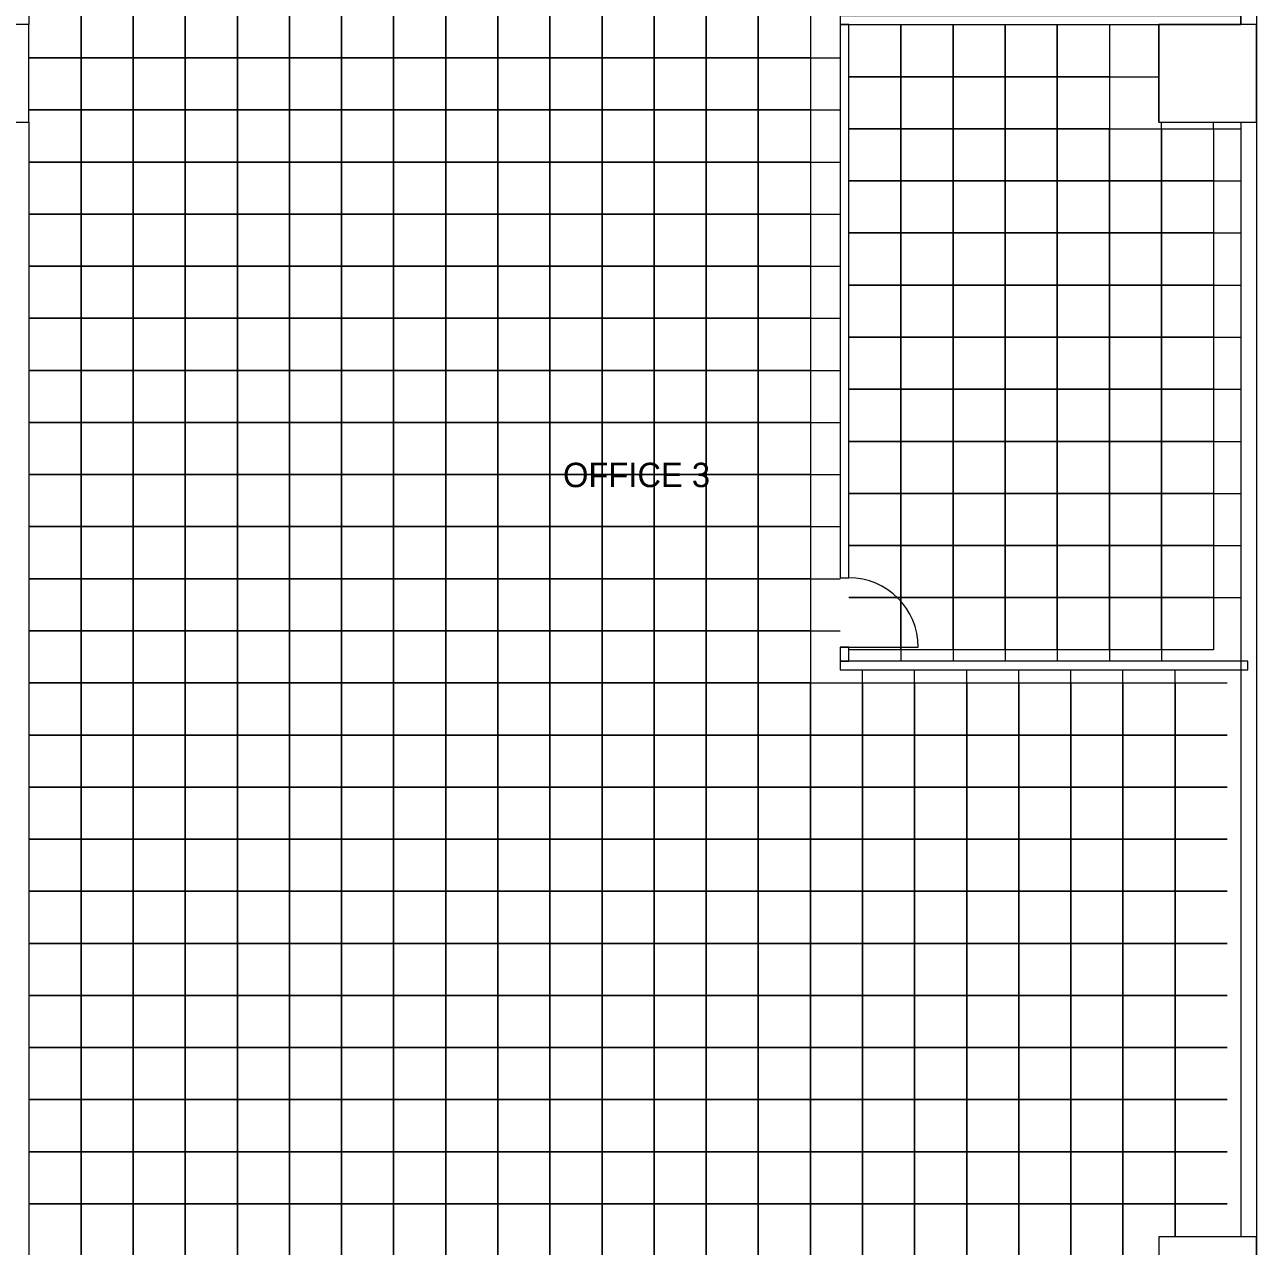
# Model space of a CAD drawing. Header units: millimetres. Extents: x 6000 to 109346, y -40506 to 46154.
# Drawn here: x 95159 to 109346, y 17416 to 31488 of the extents above; entities that cross this region are included whole.
import ezdxf

# ---------------------------------------------------------------- set-up
doc = ezdxf.new("R2010")
doc.units = ezdxf.units.MM
doc.layers.add('ARCH', color=7, linetype='Continuous', lineweight=5, true_color=0xa0a0a0)
doc.layers.add('Ceiling Grid', color=7, linetype='Continuous', lineweight=5, true_color=0xd2d2d2)

msp = doc.modelspace()

# ---------------------------------------------------------------- linework, layer by layer
at = {"layer": 'ARCH', "lineweight": 15}
for p, q in [((109345.9, 45925.6), (109345.9, 15925.6)), ((109165.9, 44325.6), (109165.9, 31488.1)), ((95209.3, 36775.6), (95209.3, 31488.1)), ((108220.9, 30363.1), (108220.9, 31488.1)), ((95209.3, 30363.1), (95209.3, 17050.6)), ((109165.9, 30363.1), (109165.9, 17525.6)), ((104552.5, 24316.3), (105452.5, 24316.3))]:
    msp.add_line(p, q, dxfattribs=at)
for points in [[(109165.9, 31588.1), (104552.5, 31588.1), (104552.5, 31488.1), (109165.9, 31488.1)], [(94084.3, 30363.1), (95209.3, 30363.1), (95209.3, 31488.1), (94084.3, 31488.1)], [(104652.5, 25116.3), (104652.5, 31488.1), (104552.5, 31488.1), (104552.5, 25116.3)], [(108220.9, 30363.1), (109345.9, 30363.1), (109345.9, 31488.1), (108220.9, 31488.1)], [(104652.5, 24316.3), (104552.5, 24316.3), (104552.5, 24156.9), (104652.5, 24156.9)], [(109245.9, 24156.9), (104552.5, 24156.9), (104552.5, 24056.9), (109245.9, 24056.9)], [(108220.9, 15925.6), (109345.9, 15925.6), (109345.9, 17525.6), (108220.9, 17525.6)]]:
    msp.add_lwpolyline(points, close=True, dxfattribs=at)
msp.add_arc((104652.5, 24316.3), 800, 0, 90, dxfattribs=at)
at = {"layer": 'Ceiling Grid', "lineweight": 15}
for p, q in [((95809.3, 31705.6), (95809.3, 31105.6)), ((105252.5, 31488.1), (105252.5, 30888.1)), ((105252.5, 30888.1), (105252.5, 31488.1)), ((105852.5, 30888.1), (105852.5, 31488.1)), ((105852.5, 31488.1), (105852.5, 30888.1)), ((106452.5, 30888.1), (106452.5, 31488.1)), ((106452.5, 31488.1), (106452.5, 30888.1)), ((107052.5, 30888.1), (107052.5, 31488.1)), ((107052.5, 31488.1), (107052.5, 30888.1)), ((107652.5, 31488.1), (107652.5, 30888.1)), ((95209.3, 31105.6), (95809.3, 31105.6)), ((95809.3, 31105.6), (95209.3, 31105.6)), ((95809.3, 31105.6), (95809.3, 30505.6)), ((104209.3, 31105.6), (104552.5, 31105.6)), ((104652.5, 30888.1), (105252.5, 30888.1)), ((105252.5, 30888.1), (104652.5, 30888.1)), ((105252.5, 30888.1), (105252.5, 30288.1)), ((105852.5, 30888.1), (105252.5, 30888.1)), ((106452.5, 30888.1), (105852.5, 30888.1)), ((107052.5, 30888.1), (106452.5, 30888.1)), ((107652.5, 30888.1), (107052.5, 30888.1)), ((107652.5, 30888.1), (108220.9, 30888.1)), ((95209.3, 30505.6), (95809.3, 30505.6)), ((95809.3, 30505.6), (95209.3, 30505.6)), ((95809.3, 30505.6), (95809.3, 29905.6)), ((104209.3, 30505.6), (104552.5, 30505.6)), ((108252.5, 30288.1), (108252.5, 30363.1)), ((108852.5, 30288.1), (108852.5, 30363.1)), ((104652.5, 30288.1), (105252.5, 30288.1)), ((105252.5, 30288.1), (104652.5, 30288.1)), ((105252.5, 30288.1), (105252.5, 29688.1)), ((108852.5, 30288.1), (109165.9, 30288.1)), ((95209.3, 29905.6), (95809.3, 29905.6)), ((95809.3, 29905.6), (95209.3, 29905.6)), ((95809.3, 29905.6), (95809.3, 29305.6)), ((104209.3, 29905.6), (104552.5, 29905.6)), ((105252.5, 29688.1), (104652.5, 29688.1)), ((104652.5, 29688.1), (105252.5, 29688.1)), ((105252.5, 29688.1), (105252.5, 29088.1)), ((108852.5, 29688.1), (109165.9, 29688.1)), ((95209.3, 29305.6), (95809.3, 29305.6)), ((95809.3, 29305.6), (95209.3, 29305.6)), ((95809.3, 29305.6), (95809.3, 28705.6)), ((104209.3, 29305.6), (104552.5, 29305.6)), ((104652.5, 29088.1), (105252.5, 29088.1)), ((105252.5, 29088.1), (104652.5, 29088.1)), ((105252.5, 29088.1), (105252.5, 28488.1)), ((108852.5, 29088.1), (109165.9, 29088.1)), ((95209.3, 28705.6), (95809.3, 28705.6)), ((95809.3, 28705.6), (95209.3, 28705.6)), ((95809.3, 28705.6), (95809.3, 28105.6)), ((104209.3, 28705.6), (104552.5, 28705.6)), ((104652.5, 28488.1), (105252.5, 28488.1)), ((105252.5, 28488.1), (104652.5, 28488.1)), ((105252.5, 28488.1), (105252.5, 27888.1)), ((108852.5, 28488.1), (109165.9, 28488.1)), ((95209.3, 28105.6), (95809.3, 28105.6)), ((95809.3, 28105.6), (95209.3, 28105.6)), ((95809.3, 28105.6), (95809.3, 27505.6)), ((104209.3, 28105.6), (104552.5, 28105.6)), ((104652.5, 27888.1), (105252.5, 27888.1)), ((105252.5, 27888.1), (104652.5, 27888.1)), ((105252.5, 27888.1), (105252.5, 27288.1)), ((108852.5, 27888.1), (109165.9, 27888.1)), ((95209.3, 27505.6), (95809.3, 27505.6)), ((95809.3, 27505.6), (95209.3, 27505.6)), ((95809.3, 27505.6), (95809.3, 26905.6)), ((104209.3, 27505.6), (104552.5, 27505.6)), ((104652.5, 27288.1), (105252.5, 27288.1)), ((105252.5, 27288.1), (104652.5, 27288.1)), ((105252.5, 27288.1), (105252.5, 26688.1)), ((108852.5, 27288.1), (109165.9, 27288.1)), ((95209.3, 26905.6), (95809.3, 26905.6)), ((95809.3, 26905.6), (95209.3, 26905.6)), ((95809.3, 26905.6), (95809.3, 26305.6)), ((104209.3, 26905.6), (104552.5, 26905.6)), ((104652.5, 26688.1), (105252.5, 26688.1)), ((105252.5, 26688.1), (104652.5, 26688.1)), ((105252.5, 26688.1), (105252.5, 26088.1)), ((108852.5, 26688.1), (109165.9, 26688.1)), ((95209.3, 26305.6), (95809.3, 26305.6)), ((95809.3, 26305.6), (95209.3, 26305.6)), ((95809.3, 26305.6), (95809.3, 25705.6)), ((104209.3, 26305.6), (104552.5, 26305.6)), ((104652.5, 26088.1), (105252.5, 26088.1)), ((105252.5, 26088.1), (104652.5, 26088.1)), ((105252.5, 26088.1), (105252.5, 25488.1)), ((108852.5, 26088.1), (109165.9, 26088.1)), ((95209.3, 25705.6), (95809.3, 25705.6)), ((95809.3, 25705.6), (95209.3, 25705.6)), ((95809.3, 25705.6), (95809.3, 25105.6)), ((104209.3, 25705.6), (104552.5, 25705.6)), ((104652.5, 25488.1), (105252.5, 25488.1)), ((105252.5, 25488.1), (104652.5, 25488.1)), ((105252.5, 25488.1), (105252.5, 24888.1)), ((108852.5, 25488.1), (109165.9, 25488.1)), ((95209.3, 25105.6), (95809.3, 25105.6)), ((95809.3, 25105.6), (95209.3, 25105.6)), ((95809.3, 25105.6), (95809.3, 24505.6)), ((104209.3, 25105.6), (104552.5, 25105.6)), ((104652.5, 24888.1), (105252.5, 24888.1)), ((105252.5, 24888.1), (104652.5, 24888.1)), ((105252.5, 24888.1), (105252.5, 24288.1)), ((108852.5, 24888.1), (109165.9, 24888.1)), ((95209.3, 24505.6), (95809.3, 24505.6)), ((95809.3, 24505.6), (95209.3, 24505.6)), ((95809.3, 24505.6), (95809.3, 23905.6)), ((104209.3, 24505.6), (104552.5, 24505.6)), ((105252.5, 24288.1), (104652.5, 24288.1)), ((105252.5, 24288.1), (105252.5, 24156.9)), ((105852.5, 24288.1), (105852.5, 24156.9)), ((106452.5, 24288.1), (106452.5, 24156.9)), ((107052.5, 24288.1), (107052.5, 24156.9)), ((107652.5, 24288.1), (107652.5, 24156.9)), ((108252.5, 24288.1), (108252.5, 24156.9)), ((104809.3, 23905.6), (104809.3, 24056.9)), ((105409.3, 23905.6), (105409.3, 24056.9)), ((106009.3, 23905.6), (106009.3, 24056.9)), ((106609.3, 23905.6), (106609.3, 24056.9)), ((107209.3, 23905.6), (107209.3, 24056.9)), ((107809.3, 23905.6), (107809.3, 24056.9)), ((108409.3, 23905.6), (108409.3, 24056.9)), ((95209.3, 23905.6), (95809.3, 23905.6)), ((95809.3, 23905.6), (95209.3, 23905.6)), ((95809.3, 23905.6), (95809.3, 23305.6)), ((108409.3, 23905.6), (109009.3, 23905.6)), ((108409.3, 23305.6), (108409.3, 23905.6)), ((95209.3, 23305.6), (95809.3, 23305.6)), ((95809.3, 23305.6), (95209.3, 23305.6)), ((95809.3, 23305.6), (95809.3, 22705.6)), ((108409.3, 23305.6), (109009.3, 23305.6)), ((108409.3, 22705.6), (108409.3, 23305.6)), ((109009.3, 23305.6), (108409.3, 23305.6)), ((95209.3, 22705.6), (95809.3, 22705.6)), ((95809.3, 22705.6), (95209.3, 22705.6)), ((95809.3, 22705.6), (95809.3, 22105.6)), ((108409.3, 22705.6), (109009.3, 22705.6)), ((108409.3, 22105.6), (108409.3, 22705.6)), ((109009.3, 22705.6), (108409.3, 22705.6)), ((95209.3, 22105.6), (95809.3, 22105.6)), ((95809.3, 22105.6), (95209.3, 22105.6)), ((95809.3, 22105.6), (95809.3, 21505.6)), ((108409.3, 22105.6), (109009.3, 22105.6)), ((108409.3, 21505.6), (108409.3, 22105.6)), ((109009.3, 22105.6), (108409.3, 22105.6)), ((95209.3, 21505.6), (95809.3, 21505.6)), ((95809.3, 21505.6), (95209.3, 21505.6)), ((95809.3, 21505.6), (95809.3, 20905.6)), ((108409.3, 21505.6), (109009.3, 21505.6)), ((108409.3, 20905.6), (108409.3, 21505.6)), ((109009.3, 21505.6), (108409.3, 21505.6)), ((95209.3, 20905.6), (95809.3, 20905.6)), ((95809.3, 20905.6), (95209.3, 20905.6)), ((95809.3, 20905.6), (95809.3, 20305.6)), ((108409.3, 20905.6), (109009.3, 20905.6)), ((108409.3, 20305.6), (108409.3, 20905.6)), ((109009.3, 20905.6), (108409.3, 20905.6)), ((95209.3, 20305.6), (95809.3, 20305.6)), ((95809.3, 20305.6), (95209.3, 20305.6)), ((95809.3, 20305.6), (95809.3, 19705.6)), ((108409.3, 20305.6), (109009.3, 20305.6)), ((108409.3, 19705.6), (108409.3, 20305.6)), ((109009.3, 20305.6), (108409.3, 20305.6)), ((95209.3, 19705.6), (95809.3, 19705.6)), ((95809.3, 19705.6), (95209.3, 19705.6)), ((95809.3, 19705.6), (95809.3, 19105.6)), ((108409.3, 19705.6), (109009.3, 19705.6)), ((108409.3, 19105.6), (108409.3, 19705.6)), ((109009.3, 19705.6), (108409.3, 19705.6)), ((95209.3, 19105.6), (95809.3, 19105.6)), ((95809.3, 19105.6), (95209.3, 19105.6)), ((95809.3, 19105.6), (95809.3, 18505.6)), ((108409.3, 19105.6), (109009.3, 19105.6)), ((108409.3, 18505.6), (108409.3, 19105.6)), ((109009.3, 19105.6), (108409.3, 19105.6)), ((95209.3, 18505.6), (95809.3, 18505.6)), ((95809.3, 18505.6), (95209.3, 18505.6)), ((95809.3, 18505.6), (95809.3, 17905.6)), ((108409.3, 18505.6), (109009.3, 18505.6)), ((108409.3, 17905.6), (108409.3, 18505.6)), ((109009.3, 18505.6), (108409.3, 18505.6)), ((95209.3, 17905.6), (95809.3, 17905.6)), ((95809.3, 17905.6), (95209.3, 17905.6)), ((95809.3, 17905.6), (95809.3, 17305.6)), ((107809.3, 17905.6), (108409.3, 17905.6)), ((107809.3, 17305.6), (107809.3, 17905.6)), ((108409.3, 17905.6), (109009.3, 17905.6)), ((108409.3, 17525.6), (108409.3, 17905.6)), ((108409.3, 17905.6), (108409.3, 17525.6)), ((109009.3, 17905.6), (108409.3, 17905.6))]:
    msp.add_line(p, q, dxfattribs=at)
for points in [[(95809.3, 31705.6), (96409.3, 31705.6), (96409.3, 31105.6), (95809.3, 31105.6)], [(96409.3, 31705.6), (97009.3, 31705.6), (97009.3, 31105.6), (96409.3, 31105.6)], [(97009.3, 31705.6), (97609.3, 31705.6), (97609.3, 31105.6), (97009.3, 31105.6)], [(97609.3, 31705.6), (98209.3, 31705.6), (98209.3, 31105.6), (97609.3, 31105.6)], [(98209.3, 31705.6), (98809.3, 31705.6), (98809.3, 31105.6), (98209.3, 31105.6)], [(98809.3, 31705.6), (99409.3, 31705.6), (99409.3, 31105.6), (98809.3, 31105.6)], [(99409.3, 31705.6), (100009.3, 31705.6), (100009.3, 31105.6), (99409.3, 31105.6)], [(100009.3, 31705.6), (100609.3, 31705.6), (100609.3, 31105.6), (100009.3, 31105.6)], [(100609.3, 31705.6), (101209.3, 31705.6), (101209.3, 31105.6), (100609.3, 31105.6)], [(101209.3, 31705.6), (101809.3, 31705.6), (101809.3, 31105.6), (101209.3, 31105.6)], [(101809.3, 31705.6), (102409.3, 31705.6), (102409.3, 31105.6), (101809.3, 31105.6)], [(102409.3, 31705.6), (103009.3, 31705.6), (103009.3, 31105.6), (102409.3, 31105.6)], [(103009.3, 31705.6), (103609.3, 31705.6), (103609.3, 31105.6), (103009.3, 31105.6)], [(103609.3, 31705.6), (104209.3, 31705.6), (104209.3, 31105.6), (103609.3, 31105.6)], [(95809.3, 31105.6), (96409.3, 31105.6), (96409.3, 30505.6), (95809.3, 30505.6)], [(96409.3, 31105.6), (97009.3, 31105.6), (97009.3, 30505.6), (96409.3, 30505.6)], [(97009.3, 31105.6), (97609.3, 31105.6), (97609.3, 30505.6), (97009.3, 30505.6)], [(97609.3, 31105.6), (98209.3, 31105.6), (98209.3, 30505.6), (97609.3, 30505.6)], [(98209.3, 31105.6), (98809.3, 31105.6), (98809.3, 30505.6), (98209.3, 30505.6)], [(98809.3, 31105.6), (99409.3, 31105.6), (99409.3, 30505.6), (98809.3, 30505.6)], [(99409.3, 31105.6), (100009.3, 31105.6), (100009.3, 30505.6), (99409.3, 30505.6)], [(100009.3, 31105.6), (100609.3, 31105.6), (100609.3, 30505.6), (100009.3, 30505.6)], [(100609.3, 31105.6), (101209.3, 31105.6), (101209.3, 30505.6), (100609.3, 30505.6)], [(101209.3, 31105.6), (101809.3, 31105.6), (101809.3, 30505.6), (101209.3, 30505.6)], [(101809.3, 31105.6), (102409.3, 31105.6), (102409.3, 30505.6), (101809.3, 30505.6)], [(102409.3, 31105.6), (103009.3, 31105.6), (103009.3, 30505.6), (102409.3, 30505.6)], [(103009.3, 31105.6), (103609.3, 31105.6), (103609.3, 30505.6), (103009.3, 30505.6)], [(103609.3, 31105.6), (104209.3, 31105.6), (104209.3, 30505.6), (103609.3, 30505.6)], [(105252.5, 30888.1), (105852.5, 30888.1), (105852.5, 30288.1), (105252.5, 30288.1)], [(105852.5, 30888.1), (106452.5, 30888.1), (106452.5, 30288.1), (105852.5, 30288.1)], [(106452.5, 30888.1), (107052.5, 30888.1), (107052.5, 30288.1), (106452.5, 30288.1)], [(107052.5, 30888.1), (107652.5, 30888.1), (107652.5, 30288.1), (107052.5, 30288.1)], [(95809.3, 30505.6), (96409.3, 30505.6), (96409.3, 29905.6), (95809.3, 29905.6)], [(96409.3, 30505.6), (97009.3, 30505.6), (97009.3, 29905.6), (96409.3, 29905.6)], [(97009.3, 30505.6), (97609.3, 30505.6), (97609.3, 29905.6), (97009.3, 29905.6)], [(97609.3, 30505.6), (98209.3, 30505.6), (98209.3, 29905.6), (97609.3, 29905.6)], [(98209.3, 30505.6), (98809.3, 30505.6), (98809.3, 29905.6), (98209.3, 29905.6)], [(98809.3, 30505.6), (99409.3, 30505.6), (99409.3, 29905.6), (98809.3, 29905.6)], [(99409.3, 30505.6), (100009.3, 30505.6), (100009.3, 29905.6), (99409.3, 29905.6)], [(100009.3, 30505.6), (100609.3, 30505.6), (100609.3, 29905.6), (100009.3, 29905.6)], [(100609.3, 30505.6), (101209.3, 30505.6), (101209.3, 29905.6), (100609.3, 29905.6)], [(101209.3, 30505.6), (101809.3, 30505.6), (101809.3, 29905.6), (101209.3, 29905.6)], [(101809.3, 30505.6), (102409.3, 30505.6), (102409.3, 29905.6), (101809.3, 29905.6)], [(102409.3, 30505.6), (103009.3, 30505.6), (103009.3, 29905.6), (102409.3, 29905.6)], [(103009.3, 30505.6), (103609.3, 30505.6), (103609.3, 29905.6), (103009.3, 29905.6)], [(103609.3, 30505.6), (104209.3, 30505.6), (104209.3, 29905.6), (103609.3, 29905.6)], [(105252.5, 30288.1), (105852.5, 30288.1), (105852.5, 29688.1), (105252.5, 29688.1)], [(105852.5, 30288.1), (106452.5, 30288.1), (106452.5, 29688.1), (105852.5, 29688.1)], [(106452.5, 30288.1), (107052.5, 30288.1), (107052.5, 29688.1), (106452.5, 29688.1)], [(107052.5, 30288.1), (107652.5, 30288.1), (107652.5, 29688.1), (107052.5, 29688.1)], [(107652.5, 30288.1), (108252.5, 30288.1), (108252.5, 29688.1), (107652.5, 29688.1)], [(108252.5, 30288.1), (108852.5, 30288.1), (108852.5, 29688.1), (108252.5, 29688.1)], [(95809.3, 29905.6), (96409.3, 29905.6), (96409.3, 29305.6), (95809.3, 29305.6)], [(96409.3, 29905.6), (97009.3, 29905.6), (97009.3, 29305.6), (96409.3, 29305.6)], [(97009.3, 29905.6), (97609.3, 29905.6), (97609.3, 29305.6), (97009.3, 29305.6)], [(97609.3, 29905.6), (98209.3, 29905.6), (98209.3, 29305.6), (97609.3, 29305.6)], [(98209.3, 29905.6), (98809.3, 29905.6), (98809.3, 29305.6), (98209.3, 29305.6)], [(98809.3, 29905.6), (99409.3, 29905.6), (99409.3, 29305.6), (98809.3, 29305.6)], [(99409.3, 29905.6), (100009.3, 29905.6), (100009.3, 29305.6), (99409.3, 29305.6)], [(100009.3, 29905.6), (100609.3, 29905.6), (100609.3, 29305.6), (100009.3, 29305.6)], [(100609.3, 29905.6), (101209.3, 29905.6), (101209.3, 29305.6), (100609.3, 29305.6)], [(101209.3, 29905.6), (101809.3, 29905.6), (101809.3, 29305.6), (101209.3, 29305.6)], [(101809.3, 29905.6), (102409.3, 29905.6), (102409.3, 29305.6), (101809.3, 29305.6)], [(102409.3, 29905.6), (103009.3, 29905.6), (103009.3, 29305.6), (102409.3, 29305.6)], [(103009.3, 29905.6), (103609.3, 29905.6), (103609.3, 29305.6), (103009.3, 29305.6)], [(103609.3, 29905.6), (104209.3, 29905.6), (104209.3, 29305.6), (103609.3, 29305.6)], [(105252.5, 29688.1), (105852.5, 29688.1), (105852.5, 29088.1), (105252.5, 29088.1)], [(105852.5, 29688.1), (106452.5, 29688.1), (106452.5, 29088.1), (105852.5, 29088.1)], [(106452.5, 29688.1), (107052.5, 29688.1), (107052.5, 29088.1), (106452.5, 29088.1)], [(107052.5, 29688.1), (107652.5, 29688.1), (107652.5, 29088.1), (107052.5, 29088.1)], [(107652.5, 29688.1), (108252.5, 29688.1), (108252.5, 29088.1), (107652.5, 29088.1)], [(108252.5, 29688.1), (108852.5, 29688.1), (108852.5, 29088.1), (108252.5, 29088.1)], [(95809.3, 29305.6), (96409.3, 29305.6), (96409.3, 28705.6), (95809.3, 28705.6)], [(96409.3, 29305.6), (97009.3, 29305.6), (97009.3, 28705.6), (96409.3, 28705.6)], [(97009.3, 29305.6), (97609.3, 29305.6), (97609.3, 28705.6), (97009.3, 28705.6)], [(97609.3, 29305.6), (98209.3, 29305.6), (98209.3, 28705.6), (97609.3, 28705.6)], [(98209.3, 29305.6), (98809.3, 29305.6), (98809.3, 28705.6), (98209.3, 28705.6)], [(98809.3, 29305.6), (99409.3, 29305.6), (99409.3, 28705.6), (98809.3, 28705.6)], [(99409.3, 29305.6), (100009.3, 29305.6), (100009.3, 28705.6), (99409.3, 28705.6)], [(100009.3, 29305.6), (100609.3, 29305.6), (100609.3, 28705.6), (100009.3, 28705.6)], [(100609.3, 29305.6), (101209.3, 29305.6), (101209.3, 28705.6), (100609.3, 28705.6)], [(101209.3, 29305.6), (101809.3, 29305.6), (101809.3, 28705.6), (101209.3, 28705.6)], [(101809.3, 29305.6), (102409.3, 29305.6), (102409.3, 28705.6), (101809.3, 28705.6)], [(102409.3, 29305.6), (103009.3, 29305.6), (103009.3, 28705.6), (102409.3, 28705.6)], [(103009.3, 29305.6), (103609.3, 29305.6), (103609.3, 28705.6), (103009.3, 28705.6)], [(103609.3, 29305.6), (104209.3, 29305.6), (104209.3, 28705.6), (103609.3, 28705.6)], [(105252.5, 29088.1), (105852.5, 29088.1), (105852.5, 28488.1), (105252.5, 28488.1)], [(105852.5, 29088.1), (106452.5, 29088.1), (106452.5, 28488.1), (105852.5, 28488.1)], [(106452.5, 29088.1), (107052.5, 29088.1), (107052.5, 28488.1), (106452.5, 28488.1)], [(107052.5, 29088.1), (107652.5, 29088.1), (107652.5, 28488.1), (107052.5, 28488.1)], [(107652.5, 29088.1), (108252.5, 29088.1), (108252.5, 28488.1), (107652.5, 28488.1)], [(108252.5, 29088.1), (108852.5, 29088.1), (108852.5, 28488.1), (108252.5, 28488.1)], [(95809.3, 28705.6), (96409.3, 28705.6), (96409.3, 28105.6), (95809.3, 28105.6)], [(96409.3, 28705.6), (97009.3, 28705.6), (97009.3, 28105.6), (96409.3, 28105.6)], [(97009.3, 28705.6), (97609.3, 28705.6), (97609.3, 28105.6), (97009.3, 28105.6)], [(97609.3, 28705.6), (98209.3, 28705.6), (98209.3, 28105.6), (97609.3, 28105.6)], [(98209.3, 28705.6), (98809.3, 28705.6), (98809.3, 28105.6), (98209.3, 28105.6)], [(98809.3, 28705.6), (99409.3, 28705.6), (99409.3, 28105.6), (98809.3, 28105.6)], [(99409.3, 28705.6), (100009.3, 28705.6), (100009.3, 28105.6), (99409.3, 28105.6)], [(100009.3, 28705.6), (100609.3, 28705.6), (100609.3, 28105.6), (100009.3, 28105.6)], [(100609.3, 28705.6), (101209.3, 28705.6), (101209.3, 28105.6), (100609.3, 28105.6)], [(101209.3, 28705.6), (101809.3, 28705.6), (101809.3, 28105.6), (101209.3, 28105.6)], [(101809.3, 28705.6), (102409.3, 28705.6), (102409.3, 28105.6), (101809.3, 28105.6)], [(102409.3, 28705.6), (103009.3, 28705.6), (103009.3, 28105.6), (102409.3, 28105.6)], [(103009.3, 28705.6), (103609.3, 28705.6), (103609.3, 28105.6), (103009.3, 28105.6)], [(103609.3, 28705.6), (104209.3, 28705.6), (104209.3, 28105.6), (103609.3, 28105.6)], [(105252.5, 28488.1), (105852.5, 28488.1), (105852.5, 27888.1), (105252.5, 27888.1)], [(105852.5, 28488.1), (106452.5, 28488.1), (106452.5, 27888.1), (105852.5, 27888.1)], [(106452.5, 28488.1), (107052.5, 28488.1), (107052.5, 27888.1), (106452.5, 27888.1)], [(107052.5, 28488.1), (107652.5, 28488.1), (107652.5, 27888.1), (107052.5, 27888.1)], [(107652.5, 28488.1), (108252.5, 28488.1), (108252.5, 27888.1), (107652.5, 27888.1)], [(108252.5, 28488.1), (108852.5, 28488.1), (108852.5, 27888.1), (108252.5, 27888.1)], [(95809.3, 28105.6), (96409.3, 28105.6), (96409.3, 27505.6), (95809.3, 27505.6)], [(96409.3, 28105.6), (97009.3, 28105.6), (97009.3, 27505.6), (96409.3, 27505.6)], [(97009.3, 28105.6), (97609.3, 28105.6), (97609.3, 27505.6), (97009.3, 27505.6)], [(97609.3, 28105.6), (98209.3, 28105.6), (98209.3, 27505.6), (97609.3, 27505.6)], [(98209.3, 28105.6), (98809.3, 28105.6), (98809.3, 27505.6), (98209.3, 27505.6)], [(98809.3, 28105.6), (99409.3, 28105.6), (99409.3, 27505.6), (98809.3, 27505.6)], [(99409.3, 28105.6), (100009.3, 28105.6), (100009.3, 27505.6), (99409.3, 27505.6)], [(100009.3, 28105.6), (100609.3, 28105.6), (100609.3, 27505.6), (100009.3, 27505.6)], [(100609.3, 28105.6), (101209.3, 28105.6), (101209.3, 27505.6), (100609.3, 27505.6)], [(101209.3, 28105.6), (101809.3, 28105.6), (101809.3, 27505.6), (101209.3, 27505.6)], [(101809.3, 28105.6), (102409.3, 28105.6), (102409.3, 27505.6), (101809.3, 27505.6)], [(102409.3, 28105.6), (103009.3, 28105.6), (103009.3, 27505.6), (102409.3, 27505.6)], [(103009.3, 28105.6), (103609.3, 28105.6), (103609.3, 27505.6), (103009.3, 27505.6)], [(103609.3, 28105.6), (104209.3, 28105.6), (104209.3, 27505.6), (103609.3, 27505.6)], [(105252.5, 27888.1), (105852.5, 27888.1), (105852.5, 27288.1), (105252.5, 27288.1)], [(105852.5, 27888.1), (106452.5, 27888.1), (106452.5, 27288.1), (105852.5, 27288.1)], [(106452.5, 27888.1), (107052.5, 27888.1), (107052.5, 27288.1), (106452.5, 27288.1)], [(107052.5, 27888.1), (107652.5, 27888.1), (107652.5, 27288.1), (107052.5, 27288.1)], [(107652.5, 27888.1), (108252.5, 27888.1), (108252.5, 27288.1), (107652.5, 27288.1)], [(108252.5, 27888.1), (108852.5, 27888.1), (108852.5, 27288.1), (108252.5, 27288.1)], [(95809.3, 27505.6), (96409.3, 27505.6), (96409.3, 26905.6), (95809.3, 26905.6)], [(96409.3, 27505.6), (97009.3, 27505.6), (97009.3, 26905.6), (96409.3, 26905.6)], [(97009.3, 27505.6), (97609.3, 27505.6), (97609.3, 26905.6), (97009.3, 26905.6)], [(97609.3, 27505.6), (98209.3, 27505.6), (98209.3, 26905.6), (97609.3, 26905.6)], [(98209.3, 27505.6), (98809.3, 27505.6), (98809.3, 26905.6), (98209.3, 26905.6)], [(98809.3, 27505.6), (99409.3, 27505.6), (99409.3, 26905.6), (98809.3, 26905.6)], [(99409.3, 27505.6), (100009.3, 27505.6), (100009.3, 26905.6), (99409.3, 26905.6)], [(100009.3, 27505.6), (100609.3, 27505.6), (100609.3, 26905.6), (100009.3, 26905.6)], [(100609.3, 27505.6), (101209.3, 27505.6), (101209.3, 26905.6), (100609.3, 26905.6)], [(101209.3, 27505.6), (101809.3, 27505.6), (101809.3, 26905.6), (101209.3, 26905.6)], [(101809.3, 27505.6), (102409.3, 27505.6), (102409.3, 26905.6), (101809.3, 26905.6)], [(102409.3, 27505.6), (103009.3, 27505.6), (103009.3, 26905.6), (102409.3, 26905.6)], [(103009.3, 27505.6), (103609.3, 27505.6), (103609.3, 26905.6), (103009.3, 26905.6)], [(103609.3, 27505.6), (104209.3, 27505.6), (104209.3, 26905.6), (103609.3, 26905.6)], [(105252.5, 27288.1), (105852.5, 27288.1), (105852.5, 26688.1), (105252.5, 26688.1)], [(105852.5, 27288.1), (106452.5, 27288.1), (106452.5, 26688.1), (105852.5, 26688.1)], [(106452.5, 27288.1), (107052.5, 27288.1), (107052.5, 26688.1), (106452.5, 26688.1)], [(107052.5, 27288.1), (107652.5, 27288.1), (107652.5, 26688.1), (107052.5, 26688.1)], [(107652.5, 27288.1), (108252.5, 27288.1), (108252.5, 26688.1), (107652.5, 26688.1)], [(108252.5, 27288.1), (108852.5, 27288.1), (108852.5, 26688.1), (108252.5, 26688.1)], [(95809.3, 26905.6), (96409.3, 26905.6), (96409.3, 26305.6), (95809.3, 26305.6)], [(96409.3, 26905.6), (97009.3, 26905.6), (97009.3, 26305.6), (96409.3, 26305.6)], [(97009.3, 26905.6), (97609.3, 26905.6), (97609.3, 26305.6), (97009.3, 26305.6)], [(97609.3, 26905.6), (98209.3, 26905.6), (98209.3, 26305.6), (97609.3, 26305.6)], [(98209.3, 26905.6), (98809.3, 26905.6), (98809.3, 26305.6), (98209.3, 26305.6)], [(98809.3, 26905.6), (99409.3, 26905.6), (99409.3, 26305.6), (98809.3, 26305.6)], [(99409.3, 26905.6), (100009.3, 26905.6), (100009.3, 26305.6), (99409.3, 26305.6)], [(100009.3, 26905.6), (100609.3, 26905.6), (100609.3, 26305.6), (100009.3, 26305.6)], [(100609.3, 26905.6), (101209.3, 26905.6), (101209.3, 26305.6), (100609.3, 26305.6)], [(101209.3, 26905.6), (101809.3, 26905.6), (101809.3, 26305.6), (101209.3, 26305.6)], [(101809.3, 26905.6), (102409.3, 26905.6), (102409.3, 26305.6), (101809.3, 26305.6)], [(102409.3, 26905.6), (103009.3, 26905.6), (103009.3, 26305.6), (102409.3, 26305.6)], [(103009.3, 26905.6), (103609.3, 26905.6), (103609.3, 26305.6), (103009.3, 26305.6)], [(103609.3, 26905.6), (104209.3, 26905.6), (104209.3, 26305.6), (103609.3, 26305.6)], [(105252.5, 26688.1), (105852.5, 26688.1), (105852.5, 26088.1), (105252.5, 26088.1)], [(105852.5, 26688.1), (106452.5, 26688.1), (106452.5, 26088.1), (105852.5, 26088.1)], [(106452.5, 26688.1), (107052.5, 26688.1), (107052.5, 26088.1), (106452.5, 26088.1)], [(107052.5, 26688.1), (107652.5, 26688.1), (107652.5, 26088.1), (107052.5, 26088.1)], [(107652.5, 26688.1), (108252.5, 26688.1), (108252.5, 26088.1), (107652.5, 26088.1)], [(108252.5, 26688.1), (108852.5, 26688.1), (108852.5, 26088.1), (108252.5, 26088.1)], [(95809.3, 26305.6), (96409.3, 26305.6), (96409.3, 25705.6), (95809.3, 25705.6)], [(96409.3, 26305.6), (97009.3, 26305.6), (97009.3, 25705.6), (96409.3, 25705.6)], [(97009.3, 26305.6), (97609.3, 26305.6), (97609.3, 25705.6), (97009.3, 25705.6)], [(97609.3, 26305.6), (98209.3, 26305.6), (98209.3, 25705.6), (97609.3, 25705.6)], [(98209.3, 26305.6), (98809.3, 26305.6), (98809.3, 25705.6), (98209.3, 25705.6)], [(98809.3, 26305.6), (99409.3, 26305.6), (99409.3, 25705.6), (98809.3, 25705.6)], [(99409.3, 26305.6), (100009.3, 26305.6), (100009.3, 25705.6), (99409.3, 25705.6)], [(100009.3, 26305.6), (100609.3, 26305.6), (100609.3, 25705.6), (100009.3, 25705.6)], [(100609.3, 26305.6), (101209.3, 26305.6), (101209.3, 25705.6), (100609.3, 25705.6)], [(101209.3, 26305.6), (101809.3, 26305.6), (101809.3, 25705.6), (101209.3, 25705.6)], [(101809.3, 26305.6), (102409.3, 26305.6), (102409.3, 25705.6), (101809.3, 25705.6)], [(102409.3, 26305.6), (103009.3, 26305.6), (103009.3, 25705.6), (102409.3, 25705.6)], [(103009.3, 26305.6), (103609.3, 26305.6), (103609.3, 25705.6), (103009.3, 25705.6)], [(103609.3, 26305.6), (104209.3, 26305.6), (104209.3, 25705.6), (103609.3, 25705.6)], [(105252.5, 26088.1), (105852.5, 26088.1), (105852.5, 25488.1), (105252.5, 25488.1)], [(105852.5, 26088.1), (106452.5, 26088.1), (106452.5, 25488.1), (105852.5, 25488.1)], [(106452.5, 26088.1), (107052.5, 26088.1), (107052.5, 25488.1), (106452.5, 25488.1)], [(107052.5, 26088.1), (107652.5, 26088.1), (107652.5, 25488.1), (107052.5, 25488.1)], [(107652.5, 26088.1), (108252.5, 26088.1), (108252.5, 25488.1), (107652.5, 25488.1)], [(108252.5, 26088.1), (108852.5, 26088.1), (108852.5, 25488.1), (108252.5, 25488.1)], [(95809.3, 25705.6), (96409.3, 25705.6), (96409.3, 25105.6), (95809.3, 25105.6)], [(96409.3, 25705.6), (97009.3, 25705.6), (97009.3, 25105.6), (96409.3, 25105.6)], [(97009.3, 25705.6), (97609.3, 25705.6), (97609.3, 25105.6), (97009.3, 25105.6)], [(97609.3, 25705.6), (98209.3, 25705.6), (98209.3, 25105.6), (97609.3, 25105.6)], [(98209.3, 25705.6), (98809.3, 25705.6), (98809.3, 25105.6), (98209.3, 25105.6)], [(98809.3, 25705.6), (99409.3, 25705.6), (99409.3, 25105.6), (98809.3, 25105.6)], [(99409.3, 25705.6), (100009.3, 25705.6), (100009.3, 25105.6), (99409.3, 25105.6)], [(100009.3, 25705.6), (100609.3, 25705.6), (100609.3, 25105.6), (100009.3, 25105.6)], [(100609.3, 25705.6), (101209.3, 25705.6), (101209.3, 25105.6), (100609.3, 25105.6)], [(101209.3, 25705.6), (101809.3, 25705.6), (101809.3, 25105.6), (101209.3, 25105.6)], [(101809.3, 25705.6), (102409.3, 25705.6), (102409.3, 25105.6), (101809.3, 25105.6)], [(102409.3, 25705.6), (103009.3, 25705.6), (103009.3, 25105.6), (102409.3, 25105.6)], [(103009.3, 25705.6), (103609.3, 25705.6), (103609.3, 25105.6), (103009.3, 25105.6)], [(103609.3, 25705.6), (104209.3, 25705.6), (104209.3, 25105.6), (103609.3, 25105.6)], [(105252.5, 25488.1), (105852.5, 25488.1), (105852.5, 24888.1), (105252.5, 24888.1)], [(105852.5, 25488.1), (106452.5, 25488.1), (106452.5, 24888.1), (105852.5, 24888.1)], [(106452.5, 25488.1), (107052.5, 25488.1), (107052.5, 24888.1), (106452.5, 24888.1)], [(107052.5, 25488.1), (107652.5, 25488.1), (107652.5, 24888.1), (107052.5, 24888.1)], [(107652.5, 25488.1), (108252.5, 25488.1), (108252.5, 24888.1), (107652.5, 24888.1)], [(108252.5, 25488.1), (108852.5, 25488.1), (108852.5, 24888.1), (108252.5, 24888.1)], [(95809.3, 25105.6), (96409.3, 25105.6), (96409.3, 24505.6), (95809.3, 24505.6)], [(96409.3, 25105.6), (97009.3, 25105.6), (97009.3, 24505.6), (96409.3, 24505.6)], [(97009.3, 25105.6), (97609.3, 25105.6), (97609.3, 24505.6), (97009.3, 24505.6)], [(97609.3, 25105.6), (98209.3, 25105.6), (98209.3, 24505.6), (97609.3, 24505.6)], [(98209.3, 25105.6), (98809.3, 25105.6), (98809.3, 24505.6), (98209.3, 24505.6)], [(98809.3, 25105.6), (99409.3, 25105.6), (99409.3, 24505.6), (98809.3, 24505.6)], [(99409.3, 25105.6), (100009.3, 25105.6), (100009.3, 24505.6), (99409.3, 24505.6)], [(100009.3, 25105.6), (100609.3, 25105.6), (100609.3, 24505.6), (100009.3, 24505.6)], [(100609.3, 25105.6), (101209.3, 25105.6), (101209.3, 24505.6), (100609.3, 24505.6)], [(101209.3, 25105.6), (101809.3, 25105.6), (101809.3, 24505.6), (101209.3, 24505.6)], [(101809.3, 25105.6), (102409.3, 25105.6), (102409.3, 24505.6), (101809.3, 24505.6)], [(102409.3, 25105.6), (103009.3, 25105.6), (103009.3, 24505.6), (102409.3, 24505.6)], [(103009.3, 25105.6), (103609.3, 25105.6), (103609.3, 24505.6), (103009.3, 24505.6)], [(103609.3, 25105.6), (104209.3, 25105.6), (104209.3, 24505.6), (103609.3, 24505.6)], [(105252.5, 24888.1), (105852.5, 24888.1), (105852.5, 24288.1), (105252.5, 24288.1)], [(105852.5, 24888.1), (106452.5, 24888.1), (106452.5, 24288.1), (105852.5, 24288.1)], [(106452.5, 24888.1), (107052.5, 24888.1), (107052.5, 24288.1), (106452.5, 24288.1)], [(107052.5, 24888.1), (107652.5, 24888.1), (107652.5, 24288.1), (107052.5, 24288.1)], [(107652.5, 24888.1), (108252.5, 24888.1), (108252.5, 24288.1), (107652.5, 24288.1)], [(108252.5, 24888.1), (108852.5, 24888.1), (108852.5, 24288.1), (108252.5, 24288.1)], [(95809.3, 24505.6), (96409.3, 24505.6), (96409.3, 23905.6), (95809.3, 23905.6)], [(96409.3, 24505.6), (97009.3, 24505.6), (97009.3, 23905.6), (96409.3, 23905.6)], [(97009.3, 24505.6), (97609.3, 24505.6), (97609.3, 23905.6), (97009.3, 23905.6)], [(97609.3, 24505.6), (98209.3, 24505.6), (98209.3, 23905.6), (97609.3, 23905.6)], [(98209.3, 24505.6), (98809.3, 24505.6), (98809.3, 23905.6), (98209.3, 23905.6)], [(98809.3, 24505.6), (99409.3, 24505.6), (99409.3, 23905.6), (98809.3, 23905.6)], [(99409.3, 24505.6), (100009.3, 24505.6), (100009.3, 23905.6), (99409.3, 23905.6)], [(100009.3, 24505.6), (100609.3, 24505.6), (100609.3, 23905.6), (100009.3, 23905.6)], [(100609.3, 24505.6), (101209.3, 24505.6), (101209.3, 23905.6), (100609.3, 23905.6)], [(101209.3, 24505.6), (101809.3, 24505.6), (101809.3, 23905.6), (101209.3, 23905.6)], [(101809.3, 24505.6), (102409.3, 24505.6), (102409.3, 23905.6), (101809.3, 23905.6)], [(102409.3, 24505.6), (103009.3, 24505.6), (103009.3, 23905.6), (102409.3, 23905.6)], [(103009.3, 24505.6), (103609.3, 24505.6), (103609.3, 23905.6), (103009.3, 23905.6)], [(103609.3, 24505.6), (104209.3, 24505.6), (104209.3, 23905.6), (103609.3, 23905.6)], [(95809.3, 23905.6), (96409.3, 23905.6), (96409.3, 23305.6), (95809.3, 23305.6)], [(96409.3, 23905.6), (97009.3, 23905.6), (97009.3, 23305.6), (96409.3, 23305.6)], [(97009.3, 23905.6), (97609.3, 23905.6), (97609.3, 23305.6), (97009.3, 23305.6)], [(97609.3, 23905.6), (98209.3, 23905.6), (98209.3, 23305.6), (97609.3, 23305.6)], [(98209.3, 23905.6), (98809.3, 23905.6), (98809.3, 23305.6), (98209.3, 23305.6)], [(98809.3, 23905.6), (99409.3, 23905.6), (99409.3, 23305.6), (98809.3, 23305.6)], [(99409.3, 23905.6), (100009.3, 23905.6), (100009.3, 23305.6), (99409.3, 23305.6)], [(100009.3, 23905.6), (100609.3, 23905.6), (100609.3, 23305.6), (100009.3, 23305.6)], [(100609.3, 23905.6), (101209.3, 23905.6), (101209.3, 23305.6), (100609.3, 23305.6)], [(101209.3, 23905.6), (101809.3, 23905.6), (101809.3, 23305.6), (101209.3, 23305.6)], [(101809.3, 23905.6), (102409.3, 23905.6), (102409.3, 23305.6), (101809.3, 23305.6)], [(102409.3, 23905.6), (103009.3, 23905.6), (103009.3, 23305.6), (102409.3, 23305.6)], [(103009.3, 23905.6), (103609.3, 23905.6), (103609.3, 23305.6), (103009.3, 23305.6)], [(103609.3, 23905.6), (104209.3, 23905.6), (104209.3, 23305.6), (103609.3, 23305.6)], [(104209.3, 23905.6), (104809.3, 23905.6), (104809.3, 23305.6), (104209.3, 23305.6)], [(104809.3, 23905.6), (105409.3, 23905.6), (105409.3, 23305.6), (104809.3, 23305.6)], [(105409.3, 23905.6), (106009.3, 23905.6), (106009.3, 23305.6), (105409.3, 23305.6)], [(106009.3, 23905.6), (106609.3, 23905.6), (106609.3, 23305.6), (106009.3, 23305.6)], [(106609.3, 23905.6), (107209.3, 23905.6), (107209.3, 23305.6), (106609.3, 23305.6)], [(107209.3, 23905.6), (107809.3, 23905.6), (107809.3, 23305.6), (107209.3, 23305.6)], [(107809.3, 23905.6), (108409.3, 23905.6), (108409.3, 23305.6), (107809.3, 23305.6)], [(95809.3, 23305.6), (96409.3, 23305.6), (96409.3, 22705.6), (95809.3, 22705.6)], [(96409.3, 23305.6), (97009.3, 23305.6), (97009.3, 22705.6), (96409.3, 22705.6)], [(97009.3, 23305.6), (97609.3, 23305.6), (97609.3, 22705.6), (97009.3, 22705.6)], [(97609.3, 23305.6), (98209.3, 23305.6), (98209.3, 22705.6), (97609.3, 22705.6)], [(98209.3, 23305.6), (98809.3, 23305.6), (98809.3, 22705.6), (98209.3, 22705.6)], [(98809.3, 23305.6), (99409.3, 23305.6), (99409.3, 22705.6), (98809.3, 22705.6)], [(99409.3, 23305.6), (100009.3, 23305.6), (100009.3, 22705.6), (99409.3, 22705.6)], [(100009.3, 23305.6), (100609.3, 23305.6), (100609.3, 22705.6), (100009.3, 22705.6)], [(100609.3, 23305.6), (101209.3, 23305.6), (101209.3, 22705.6), (100609.3, 22705.6)], [(101209.3, 23305.6), (101809.3, 23305.6), (101809.3, 22705.6), (101209.3, 22705.6)], [(101809.3, 23305.6), (102409.3, 23305.6), (102409.3, 22705.6), (101809.3, 22705.6)], [(102409.3, 23305.6), (103009.3, 23305.6), (103009.3, 22705.6), (102409.3, 22705.6)], [(103009.3, 23305.6), (103609.3, 23305.6), (103609.3, 22705.6), (103009.3, 22705.6)], [(103609.3, 23305.6), (104209.3, 23305.6), (104209.3, 22705.6), (103609.3, 22705.6)], [(104209.3, 23305.6), (104809.3, 23305.6), (104809.3, 22705.6), (104209.3, 22705.6)], [(104809.3, 23305.6), (105409.3, 23305.6), (105409.3, 22705.6), (104809.3, 22705.6)], [(105409.3, 23305.6), (106009.3, 23305.6), (106009.3, 22705.6), (105409.3, 22705.6)], [(106009.3, 23305.6), (106609.3, 23305.6), (106609.3, 22705.6), (106009.3, 22705.6)], [(106609.3, 23305.6), (107209.3, 23305.6), (107209.3, 22705.6), (106609.3, 22705.6)], [(107209.3, 23305.6), (107809.3, 23305.6), (107809.3, 22705.6), (107209.3, 22705.6)], [(107809.3, 23305.6), (108409.3, 23305.6), (108409.3, 22705.6), (107809.3, 22705.6)], [(95809.3, 22705.6), (96409.3, 22705.6), (96409.3, 22105.6), (95809.3, 22105.6)], [(96409.3, 22705.6), (97009.3, 22705.6), (97009.3, 22105.6), (96409.3, 22105.6)], [(97009.3, 22705.6), (97609.3, 22705.6), (97609.3, 22105.6), (97009.3, 22105.6)], [(97609.3, 22705.6), (98209.3, 22705.6), (98209.3, 22105.6), (97609.3, 22105.6)], [(98209.3, 22705.6), (98809.3, 22705.6), (98809.3, 22105.6), (98209.3, 22105.6)], [(98809.3, 22705.6), (99409.3, 22705.6), (99409.3, 22105.6), (98809.3, 22105.6)], [(99409.3, 22705.6), (100009.3, 22705.6), (100009.3, 22105.6), (99409.3, 22105.6)], [(100009.3, 22705.6), (100609.3, 22705.6), (100609.3, 22105.6), (100009.3, 22105.6)], [(100609.3, 22705.6), (101209.3, 22705.6), (101209.3, 22105.6), (100609.3, 22105.6)], [(101209.3, 22705.6), (101809.3, 22705.6), (101809.3, 22105.6), (101209.3, 22105.6)], [(101809.3, 22705.6), (102409.3, 22705.6), (102409.3, 22105.6), (101809.3, 22105.6)], [(102409.3, 22705.6), (103009.3, 22705.6), (103009.3, 22105.6), (102409.3, 22105.6)], [(103009.3, 22705.6), (103609.3, 22705.6), (103609.3, 22105.6), (103009.3, 22105.6)], [(103609.3, 22705.6), (104209.3, 22705.6), (104209.3, 22105.6), (103609.3, 22105.6)], [(104209.3, 22705.6), (104809.3, 22705.6), (104809.3, 22105.6), (104209.3, 22105.6)], [(104809.3, 22705.6), (105409.3, 22705.6), (105409.3, 22105.6), (104809.3, 22105.6)], [(105409.3, 22705.6), (106009.3, 22705.6), (106009.3, 22105.6), (105409.3, 22105.6)], [(106009.3, 22705.6), (106609.3, 22705.6), (106609.3, 22105.6), (106009.3, 22105.6)], [(106609.3, 22705.6), (107209.3, 22705.6), (107209.3, 22105.6), (106609.3, 22105.6)], [(107209.3, 22705.6), (107809.3, 22705.6), (107809.3, 22105.6), (107209.3, 22105.6)], [(107809.3, 22705.6), (108409.3, 22705.6), (108409.3, 22105.6), (107809.3, 22105.6)], [(95809.3, 22105.6), (96409.3, 22105.6), (96409.3, 21505.6), (95809.3, 21505.6)], [(96409.3, 22105.6), (97009.3, 22105.6), (97009.3, 21505.6), (96409.3, 21505.6)], [(97009.3, 22105.6), (97609.3, 22105.6), (97609.3, 21505.6), (97009.3, 21505.6)], [(97609.3, 22105.6), (98209.3, 22105.6), (98209.3, 21505.6), (97609.3, 21505.6)], [(98209.3, 22105.6), (98809.3, 22105.6), (98809.3, 21505.6), (98209.3, 21505.6)], [(98809.3, 22105.6), (99409.3, 22105.6), (99409.3, 21505.6), (98809.3, 21505.6)], [(99409.3, 22105.6), (100009.3, 22105.6), (100009.3, 21505.6), (99409.3, 21505.6)], [(100009.3, 22105.6), (100609.3, 22105.6), (100609.3, 21505.6), (100009.3, 21505.6)], [(100609.3, 22105.6), (101209.3, 22105.6), (101209.3, 21505.6), (100609.3, 21505.6)], [(101209.3, 22105.6), (101809.3, 22105.6), (101809.3, 21505.6), (101209.3, 21505.6)], [(101809.3, 22105.6), (102409.3, 22105.6), (102409.3, 21505.6), (101809.3, 21505.6)], [(102409.3, 22105.6), (103009.3, 22105.6), (103009.3, 21505.6), (102409.3, 21505.6)], [(103009.3, 22105.6), (103609.3, 22105.6), (103609.3, 21505.6), (103009.3, 21505.6)], [(103609.3, 22105.6), (104209.3, 22105.6), (104209.3, 21505.6), (103609.3, 21505.6)], [(104209.3, 22105.6), (104809.3, 22105.6), (104809.3, 21505.6), (104209.3, 21505.6)], [(104809.3, 22105.6), (105409.3, 22105.6), (105409.3, 21505.6), (104809.3, 21505.6)], [(105409.3, 22105.6), (106009.3, 22105.6), (106009.3, 21505.6), (105409.3, 21505.6)], [(106009.3, 22105.6), (106609.3, 22105.6), (106609.3, 21505.6), (106009.3, 21505.6)], [(106609.3, 22105.6), (107209.3, 22105.6), (107209.3, 21505.6), (106609.3, 21505.6)], [(107209.3, 22105.6), (107809.3, 22105.6), (107809.3, 21505.6), (107209.3, 21505.6)], [(107809.3, 22105.6), (108409.3, 22105.6), (108409.3, 21505.6), (107809.3, 21505.6)], [(95809.3, 21505.6), (96409.3, 21505.6), (96409.3, 20905.6), (95809.3, 20905.6)], [(96409.3, 21505.6), (97009.3, 21505.6), (97009.3, 20905.6), (96409.3, 20905.6)], [(97009.3, 21505.6), (97609.3, 21505.6), (97609.3, 20905.6), (97009.3, 20905.6)], [(97609.3, 21505.6), (98209.3, 21505.6), (98209.3, 20905.6), (97609.3, 20905.6)], [(98209.3, 21505.6), (98809.3, 21505.6), (98809.3, 20905.6), (98209.3, 20905.6)], [(98809.3, 21505.6), (99409.3, 21505.6), (99409.3, 20905.6), (98809.3, 20905.6)], [(99409.3, 21505.6), (100009.3, 21505.6), (100009.3, 20905.6), (99409.3, 20905.6)], [(100009.3, 21505.6), (100609.3, 21505.6), (100609.3, 20905.6), (100009.3, 20905.6)], [(100609.3, 21505.6), (101209.3, 21505.6), (101209.3, 20905.6), (100609.3, 20905.6)], [(101209.3, 21505.6), (101809.3, 21505.6), (101809.3, 20905.6), (101209.3, 20905.6)], [(101809.3, 21505.6), (102409.3, 21505.6), (102409.3, 20905.6), (101809.3, 20905.6)], [(102409.3, 21505.6), (103009.3, 21505.6), (103009.3, 20905.6), (102409.3, 20905.6)], [(103009.3, 21505.6), (103609.3, 21505.6), (103609.3, 20905.6), (103009.3, 20905.6)], [(103609.3, 21505.6), (104209.3, 21505.6), (104209.3, 20905.6), (103609.3, 20905.6)], [(104209.3, 21505.6), (104809.3, 21505.6), (104809.3, 20905.6), (104209.3, 20905.6)], [(104809.3, 21505.6), (105409.3, 21505.6), (105409.3, 20905.6), (104809.3, 20905.6)], [(105409.3, 21505.6), (106009.3, 21505.6), (106009.3, 20905.6), (105409.3, 20905.6)], [(106009.3, 21505.6), (106609.3, 21505.6), (106609.3, 20905.6), (106009.3, 20905.6)], [(106609.3, 21505.6), (107209.3, 21505.6), (107209.3, 20905.6), (106609.3, 20905.6)], [(107209.3, 21505.6), (107809.3, 21505.6), (107809.3, 20905.6), (107209.3, 20905.6)], [(107809.3, 21505.6), (108409.3, 21505.6), (108409.3, 20905.6), (107809.3, 20905.6)], [(95809.3, 20905.6), (96409.3, 20905.6), (96409.3, 20305.6), (95809.3, 20305.6)], [(96409.3, 20905.6), (97009.3, 20905.6), (97009.3, 20305.6), (96409.3, 20305.6)], [(97009.3, 20905.6), (97609.3, 20905.6), (97609.3, 20305.6), (97009.3, 20305.6)], [(97609.3, 20905.6), (98209.3, 20905.6), (98209.3, 20305.6), (97609.3, 20305.6)], [(98209.3, 20905.6), (98809.3, 20905.6), (98809.3, 20305.6), (98209.3, 20305.6)], [(98809.3, 20905.6), (99409.3, 20905.6), (99409.3, 20305.6), (98809.3, 20305.6)], [(99409.3, 20905.6), (100009.3, 20905.6), (100009.3, 20305.6), (99409.3, 20305.6)], [(100009.3, 20905.6), (100609.3, 20905.6), (100609.3, 20305.6), (100009.3, 20305.6)], [(100609.3, 20905.6), (101209.3, 20905.6), (101209.3, 20305.6), (100609.3, 20305.6)], [(101209.3, 20905.6), (101809.3, 20905.6), (101809.3, 20305.6), (101209.3, 20305.6)], [(101809.3, 20905.6), (102409.3, 20905.6), (102409.3, 20305.6), (101809.3, 20305.6)], [(102409.3, 20905.6), (103009.3, 20905.6), (103009.3, 20305.6), (102409.3, 20305.6)], [(103009.3, 20905.6), (103609.3, 20905.6), (103609.3, 20305.6), (103009.3, 20305.6)], [(103609.3, 20905.6), (104209.3, 20905.6), (104209.3, 20305.6), (103609.3, 20305.6)], [(104209.3, 20905.6), (104809.3, 20905.6), (104809.3, 20305.6), (104209.3, 20305.6)], [(104809.3, 20905.6), (105409.3, 20905.6), (105409.3, 20305.6), (104809.3, 20305.6)], [(105409.3, 20905.6), (106009.3, 20905.6), (106009.3, 20305.6), (105409.3, 20305.6)], [(106009.3, 20905.6), (106609.3, 20905.6), (106609.3, 20305.6), (106009.3, 20305.6)], [(106609.3, 20905.6), (107209.3, 20905.6), (107209.3, 20305.6), (106609.3, 20305.6)], [(107209.3, 20905.6), (107809.3, 20905.6), (107809.3, 20305.6), (107209.3, 20305.6)], [(107809.3, 20905.6), (108409.3, 20905.6), (108409.3, 20305.6), (107809.3, 20305.6)], [(95809.3, 20305.6), (96409.3, 20305.6), (96409.3, 19705.6), (95809.3, 19705.6)], [(96409.3, 20305.6), (97009.3, 20305.6), (97009.3, 19705.6), (96409.3, 19705.6)], [(97009.3, 20305.6), (97609.3, 20305.6), (97609.3, 19705.6), (97009.3, 19705.6)], [(97609.3, 20305.6), (98209.3, 20305.6), (98209.3, 19705.6), (97609.3, 19705.6)], [(98209.3, 20305.6), (98809.3, 20305.6), (98809.3, 19705.6), (98209.3, 19705.6)], [(98809.3, 20305.6), (99409.3, 20305.6), (99409.3, 19705.6), (98809.3, 19705.6)], [(99409.3, 20305.6), (100009.3, 20305.6), (100009.3, 19705.6), (99409.3, 19705.6)], [(100009.3, 20305.6), (100609.3, 20305.6), (100609.3, 19705.6), (100009.3, 19705.6)], [(100609.3, 20305.6), (101209.3, 20305.6), (101209.3, 19705.6), (100609.3, 19705.6)], [(101209.3, 20305.6), (101809.3, 20305.6), (101809.3, 19705.6), (101209.3, 19705.6)], [(101809.3, 20305.6), (102409.3, 20305.6), (102409.3, 19705.6), (101809.3, 19705.6)], [(102409.3, 20305.6), (103009.3, 20305.6), (103009.3, 19705.6), (102409.3, 19705.6)], [(103009.3, 20305.6), (103609.3, 20305.6), (103609.3, 19705.6), (103009.3, 19705.6)], [(103609.3, 20305.6), (104209.3, 20305.6), (104209.3, 19705.6), (103609.3, 19705.6)], [(104209.3, 20305.6), (104809.3, 20305.6), (104809.3, 19705.6), (104209.3, 19705.6)], [(104809.3, 20305.6), (105409.3, 20305.6), (105409.3, 19705.6), (104809.3, 19705.6)], [(105409.3, 20305.6), (106009.3, 20305.6), (106009.3, 19705.6), (105409.3, 19705.6)], [(106009.3, 20305.6), (106609.3, 20305.6), (106609.3, 19705.6), (106009.3, 19705.6)], [(106609.3, 20305.6), (107209.3, 20305.6), (107209.3, 19705.6), (106609.3, 19705.6)], [(107209.3, 20305.6), (107809.3, 20305.6), (107809.3, 19705.6), (107209.3, 19705.6)], [(107809.3, 20305.6), (108409.3, 20305.6), (108409.3, 19705.6), (107809.3, 19705.6)], [(95809.3, 19705.6), (96409.3, 19705.6), (96409.3, 19105.6), (95809.3, 19105.6)], [(96409.3, 19705.6), (97009.3, 19705.6), (97009.3, 19105.6), (96409.3, 19105.6)], [(97009.3, 19705.6), (97609.3, 19705.6), (97609.3, 19105.6), (97009.3, 19105.6)], [(97609.3, 19705.6), (98209.3, 19705.6), (98209.3, 19105.6), (97609.3, 19105.6)], [(98209.3, 19705.6), (98809.3, 19705.6), (98809.3, 19105.6), (98209.3, 19105.6)], [(98809.3, 19705.6), (99409.3, 19705.6), (99409.3, 19105.6), (98809.3, 19105.6)], [(99409.3, 19705.6), (100009.3, 19705.6), (100009.3, 19105.6), (99409.3, 19105.6)], [(100009.3, 19705.6), (100609.3, 19705.6), (100609.3, 19105.6), (100009.3, 19105.6)], [(100609.3, 19705.6), (101209.3, 19705.6), (101209.3, 19105.6), (100609.3, 19105.6)], [(101209.3, 19705.6), (101809.3, 19705.6), (101809.3, 19105.6), (101209.3, 19105.6)], [(101809.3, 19705.6), (102409.3, 19705.6), (102409.3, 19105.6), (101809.3, 19105.6)], [(102409.3, 19705.6), (103009.3, 19705.6), (103009.3, 19105.6), (102409.3, 19105.6)], [(103009.3, 19705.6), (103609.3, 19705.6), (103609.3, 19105.6), (103009.3, 19105.6)], [(103609.3, 19705.6), (104209.3, 19705.6), (104209.3, 19105.6), (103609.3, 19105.6)], [(104209.3, 19705.6), (104809.3, 19705.6), (104809.3, 19105.6), (104209.3, 19105.6)], [(104809.3, 19705.6), (105409.3, 19705.6), (105409.3, 19105.6), (104809.3, 19105.6)], [(105409.3, 19705.6), (106009.3, 19705.6), (106009.3, 19105.6), (105409.3, 19105.6)], [(106009.3, 19705.6), (106609.3, 19705.6), (106609.3, 19105.6), (106009.3, 19105.6)], [(106609.3, 19705.6), (107209.3, 19705.6), (107209.3, 19105.6), (106609.3, 19105.6)], [(107209.3, 19705.6), (107809.3, 19705.6), (107809.3, 19105.6), (107209.3, 19105.6)], [(107809.3, 19705.6), (108409.3, 19705.6), (108409.3, 19105.6), (107809.3, 19105.6)], [(95809.3, 19105.6), (96409.3, 19105.6), (96409.3, 18505.6), (95809.3, 18505.6)], [(96409.3, 19105.6), (97009.3, 19105.6), (97009.3, 18505.6), (96409.3, 18505.6)], [(97009.3, 19105.6), (97609.3, 19105.6), (97609.3, 18505.6), (97009.3, 18505.6)], [(97609.3, 19105.6), (98209.3, 19105.6), (98209.3, 18505.6), (97609.3, 18505.6)], [(98209.3, 19105.6), (98809.3, 19105.6), (98809.3, 18505.6), (98209.3, 18505.6)], [(98809.3, 19105.6), (99409.3, 19105.6), (99409.3, 18505.6), (98809.3, 18505.6)], [(99409.3, 19105.6), (100009.3, 19105.6), (100009.3, 18505.6), (99409.3, 18505.6)], [(100009.3, 19105.6), (100609.3, 19105.6), (100609.3, 18505.6), (100009.3, 18505.6)], [(100609.3, 19105.6), (101209.3, 19105.6), (101209.3, 18505.6), (100609.3, 18505.6)], [(101209.3, 19105.6), (101809.3, 19105.6), (101809.3, 18505.6), (101209.3, 18505.6)], [(101809.3, 19105.6), (102409.3, 19105.6), (102409.3, 18505.6), (101809.3, 18505.6)], [(102409.3, 19105.6), (103009.3, 19105.6), (103009.3, 18505.6), (102409.3, 18505.6)], [(103009.3, 19105.6), (103609.3, 19105.6), (103609.3, 18505.6), (103009.3, 18505.6)], [(103609.3, 19105.6), (104209.3, 19105.6), (104209.3, 18505.6), (103609.3, 18505.6)], [(104209.3, 19105.6), (104809.3, 19105.6), (104809.3, 18505.6), (104209.3, 18505.6)], [(104809.3, 19105.6), (105409.3, 19105.6), (105409.3, 18505.6), (104809.3, 18505.6)], [(105409.3, 19105.6), (106009.3, 19105.6), (106009.3, 18505.6), (105409.3, 18505.6)], [(106009.3, 19105.6), (106609.3, 19105.6), (106609.3, 18505.6), (106009.3, 18505.6)], [(106609.3, 19105.6), (107209.3, 19105.6), (107209.3, 18505.6), (106609.3, 18505.6)], [(107209.3, 19105.6), (107809.3, 19105.6), (107809.3, 18505.6), (107209.3, 18505.6)], [(107809.3, 19105.6), (108409.3, 19105.6), (108409.3, 18505.6), (107809.3, 18505.6)], [(95809.3, 18505.6), (96409.3, 18505.6), (96409.3, 17905.6), (95809.3, 17905.6)], [(96409.3, 18505.6), (97009.3, 18505.6), (97009.3, 17905.6), (96409.3, 17905.6)], [(97009.3, 18505.6), (97609.3, 18505.6), (97609.3, 17905.6), (97009.3, 17905.6)], [(97609.3, 18505.6), (98209.3, 18505.6), (98209.3, 17905.6), (97609.3, 17905.6)], [(98209.3, 18505.6), (98809.3, 18505.6), (98809.3, 17905.6), (98209.3, 17905.6)], [(98809.3, 18505.6), (99409.3, 18505.6), (99409.3, 17905.6), (98809.3, 17905.6)], [(99409.3, 18505.6), (100009.3, 18505.6), (100009.3, 17905.6), (99409.3, 17905.6)], [(100009.3, 18505.6), (100609.3, 18505.6), (100609.3, 17905.6), (100009.3, 17905.6)], [(100609.3, 18505.6), (101209.3, 18505.6), (101209.3, 17905.6), (100609.3, 17905.6)], [(101209.3, 18505.6), (101809.3, 18505.6), (101809.3, 17905.6), (101209.3, 17905.6)], [(101809.3, 18505.6), (102409.3, 18505.6), (102409.3, 17905.6), (101809.3, 17905.6)], [(102409.3, 18505.6), (103009.3, 18505.6), (103009.3, 17905.6), (102409.3, 17905.6)], [(103009.3, 18505.6), (103609.3, 18505.6), (103609.3, 17905.6), (103009.3, 17905.6)], [(103609.3, 18505.6), (104209.3, 18505.6), (104209.3, 17905.6), (103609.3, 17905.6)], [(104209.3, 18505.6), (104809.3, 18505.6), (104809.3, 17905.6), (104209.3, 17905.6)], [(104809.3, 18505.6), (105409.3, 18505.6), (105409.3, 17905.6), (104809.3, 17905.6)], [(105409.3, 18505.6), (106009.3, 18505.6), (106009.3, 17905.6), (105409.3, 17905.6)], [(106009.3, 18505.6), (106609.3, 18505.6), (106609.3, 17905.6), (106009.3, 17905.6)], [(106609.3, 18505.6), (107209.3, 18505.6), (107209.3, 17905.6), (106609.3, 17905.6)], [(107209.3, 18505.6), (107809.3, 18505.6), (107809.3, 17905.6), (107209.3, 17905.6)], [(107809.3, 18505.6), (108409.3, 18505.6), (108409.3, 17905.6), (107809.3, 17905.6)], [(95809.3, 17905.6), (96409.3, 17905.6), (96409.3, 17305.6), (95809.3, 17305.6)], [(96409.3, 17905.6), (97009.3, 17905.6), (97009.3, 17305.6), (96409.3, 17305.6)], [(97009.3, 17905.6), (97609.3, 17905.6), (97609.3, 17305.6), (97009.3, 17305.6)], [(97609.3, 17905.6), (98209.3, 17905.6), (98209.3, 17305.6), (97609.3, 17305.6)], [(98209.3, 17905.6), (98809.3, 17905.6), (98809.3, 17305.6), (98209.3, 17305.6)], [(98809.3, 17905.6), (99409.3, 17905.6), (99409.3, 17305.6), (98809.3, 17305.6)], [(99409.3, 17905.6), (100009.3, 17905.6), (100009.3, 17305.6), (99409.3, 17305.6)], [(100009.3, 17905.6), (100609.3, 17905.6), (100609.3, 17305.6), (100009.3, 17305.6)], [(100609.3, 17905.6), (101209.3, 17905.6), (101209.3, 17305.6), (100609.3, 17305.6)], [(101209.3, 17905.6), (101809.3, 17905.6), (101809.3, 17305.6), (101209.3, 17305.6)], [(101809.3, 17905.6), (102409.3, 17905.6), (102409.3, 17305.6), (101809.3, 17305.6)], [(102409.3, 17905.6), (103009.3, 17905.6), (103009.3, 17305.6), (102409.3, 17305.6)], [(103009.3, 17905.6), (103609.3, 17905.6), (103609.3, 17305.6), (103009.3, 17305.6)], [(103609.3, 17905.6), (104209.3, 17905.6), (104209.3, 17305.6), (103609.3, 17305.6)], [(104209.3, 17905.6), (104809.3, 17905.6), (104809.3, 17305.6), (104209.3, 17305.6)], [(104809.3, 17905.6), (105409.3, 17905.6), (105409.3, 17305.6), (104809.3, 17305.6)], [(105409.3, 17905.6), (106009.3, 17905.6), (106009.3, 17305.6), (105409.3, 17305.6)], [(106009.3, 17905.6), (106609.3, 17905.6), (106609.3, 17305.6), (106009.3, 17305.6)], [(106609.3, 17905.6), (107209.3, 17905.6), (107209.3, 17305.6), (106609.3, 17305.6)], [(107209.3, 17905.6), (107809.3, 17905.6), (107809.3, 17305.6), (107209.3, 17305.6)]]:
    msp.add_lwpolyline(points, close=True, dxfattribs=at)

# ---------------------------------------------------------------- texts
at = {"layer": 'ARCH', "linetype": 'ByBlock', "lineweight": 9}
msp.add_text('OFFICE 3', height=281.25, dxfattribs=at).set_placement((101360.8, 26160.5))

doc.saveas('drawing.dxf')
